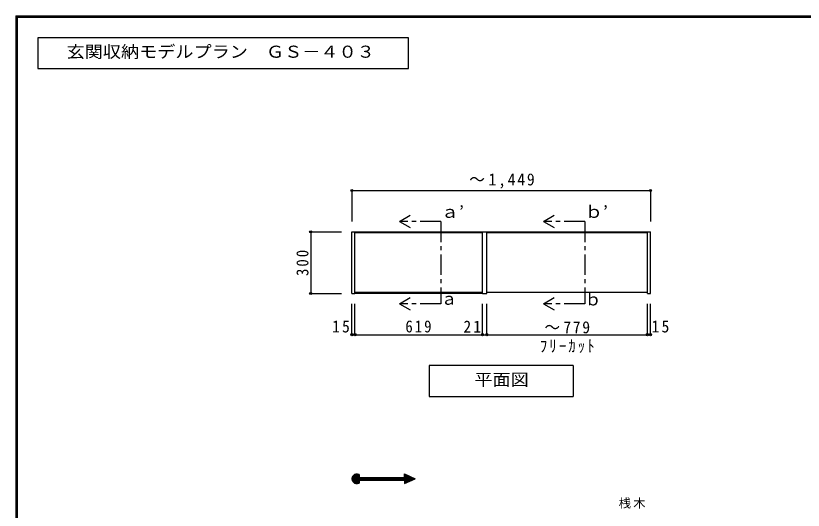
# Model space of a CAD drawing. Units: millimetres, scale not verified. Extents: x -3922 to 3878, y -2932 to 2722.
# Drawn here: x -3922 to -100, y 320 to 2722 of the extents above; entities that cross this region are included whole.
import ezdxf
from ezdxf.enums import TextEntityAlignment as Align

# ---------------------------------------------------------------- set-up
doc = ezdxf.new("R2010")
doc.units = ezdxf.units.MM
doc.header["$LTSCALE"] = 20
doc.header["$PDMODE"] = 32
doc.header["$PDSIZE"] = 10
doc.linetypes.add('CHAIN1', pattern=[8, 5, -1, 1, -1])
for name, color, linetype in [('0-2_本体', 2, 'Continuous'), ('0-3_固定棚', 3, 'Continuous'), ('0-4_可動棚', 2, 'Continuous'), ('0-A_文字', 7, 'Continuous'), ('0-B_寸法', 7, 'Continuous'), ('F-1_枠', 6, 'Continuous')]:
    doc.layers.add(name, color=color, linetype=linetype)
doc.styles.add('ＭＳ ゴシック', font='')
doc.styles.get('ＭＳ ゴシック').set_extended_font_data('MS Gothic')

msp = doc.modelspace()

# ---------------------------------------------------------------- linework, layer by layer
at = {"layer": '0-2_本体'}
for p, q in [((-2290.67, 1672.73), (-2275.67, 1672.73)), ((-2290.67, 1372.73), (-2290.67, 1672.73)), ((-2275.67, 1372.73), (-2275.67, 1672.73)), ((-1656.67, 1672.73), (-1635.67, 1672.73)), ((-1656.67, 1372.73), (-1656.67, 1672.73)), ((-1635.67, 1372.73), (-1635.67, 1672.73)), ((-856.67, 1672.73), (-841.67, 1672.73)), ((-856.67, 1372.73), (-856.67, 1672.73)), ((-841.67, 1372.73), (-841.67, 1672.73)), ((-2290.67, 1372.73), (-2275.67, 1372.73)), ((-1656.67, 1372.73), (-1635.67, 1372.73)), ((-856.67, 1372.73), (-841.67, 1372.73))]:
    msp.add_line(p, q, dxfattribs=at)
at = {"layer": '0-3_固定棚'}
for p, q in [((-2275.67, 1672.73), (-1656.67, 1672.73)), ((-1635.67, 1672.73), (-856.67, 1672.73)), ((-1656.67, 1372.73), (-2275.67, 1372.73))]:
    msp.add_line(p, q, dxfattribs=at)
at = {"layer": '0-4_可動棚', "color": 3}
for p, q in [((-2275.67, 1669.23), (-1656.67, 1669.23)), ((-1635.67, 1669.23), (-856.67, 1669.23)), ((-2275.67, 1379.23), (-1656.67, 1379.23)), ((-1635.67, 1379.23), (-856.67, 1379.23))]:
    msp.add_line(p, q, dxfattribs=at)
at = {"layer": '0-A_文字'}
for p, q in [((-2059.16, 1722.73), (-2007.19, 1752.73)), ((-2059.16, 1722.73), (-2007.19, 1692.73)), ((-1360.49, 1722.73), (-1308.53, 1752.73)), ((-1360.49, 1722.73), (-1308.53, 1692.73)), ((-2059.16, 1322.73), (-2007.19, 1352.73)), ((-1360.49, 1322.73), (-1308.53, 1352.73)), ((-2059.16, 1322.73), (-2007.19, 1292.73)), ((-1360.49, 1322.73), (-1308.53, 1292.73)), ((-1216.17, 1022.73), (-1216.17, 872.73)), ((-1916.17, 872.73), (-1216.17, 872.73)), ((-2290.66, 472.25), (-2266.71, 496.2)), ((-2290.52, 475.22), (-2269.68, 496.06)), ((-2290.48, 469.61), (-2264.07, 496.02)), ((-2290.04, 467.21), (-2261.67, 495.58)), ((-2289.86, 478.71), (-2273.16, 495.4)), ((-2289.41, 465.01), (-2259.47, 494.96)), ((-2288.62, 462.98), (-2257.44, 494.16)), ((-2288.11, 483.29), (-2277.75, 493.65)), ((-2287.67, 461.09), (-2255.55, 493.22)), ((-2286.6, 459.34), (-2255.25, 490.69)), ((-2285.39, 457.72), (-2255.25, 487.86)), ((-2284.06, 456.22), (-2255.25, 485.03)), ((-2282.62, 454.84), (-2255.25, 482.21)), ((-2281.05, 453.58), (-2255.25, 479.38)), ((-2279.36, 452.44), (-2253.31, 478.49)), ((-2277.53, 451.44), (-2250.48, 478.49)), ((-2275.57, 450.57), (-2247.65, 478.49)), ((-2273.45, 449.87), (-2244.82, 478.49)), ((-2271.14, 449.34), (-2255.25, 465.23)), ((-2268.62, 449.04), (-2255.25, 462.41)), ((-2265.81, 449.02), (-2255.25, 459.58)), ((-2255.25, 466.7), (-2255.25, 452.15)), ((-2255.25, 466.7), (-2034.76, 466.7)), ((-2253.79, 466.7), (-2241.99, 478.49)), ((-2250.96, 466.7), (-2239.16, 478.49)), ((-2248.13, 466.7), (-2236.33, 478.49)), ((-2245.3, 466.7), (-2233.51, 478.49)), ((-2242.47, 466.7), (-2230.68, 478.49)), ((-2239.64, 466.7), (-2227.85, 478.49)), ((-2236.81, 466.7), (-2225.02, 478.49)), ((-2233.99, 466.7), (-2222.19, 478.49)), ((-2231.16, 466.7), (-2219.36, 478.49)), ((-2228.33, 466.7), (-2216.54, 478.49)), ((-2225.5, 466.7), (-2213.71, 478.49)), ((-2222.67, 466.7), (-2210.88, 478.49)), ((-2219.84, 466.7), (-2208.05, 478.49)), ((-2217.02, 466.7), (-2205.22, 478.49)), ((-2214.19, 466.7), (-2202.39, 478.49)), ((-2211.36, 466.7), (-2199.56, 478.49)), ((-2208.53, 466.7), (-2196.74, 478.49)), ((-2205.7, 466.7), (-2193.91, 478.49)), ((-2202.87, 466.7), (-2191.08, 478.49)), ((-2200.05, 466.7), (-2188.25, 478.49)), ((-2197.22, 466.7), (-2185.42, 478.49)), ((-2194.39, 466.7), (-2182.59, 478.49)), ((-2191.56, 466.7), (-2179.77, 478.49)), ((-2188.73, 466.7), (-2176.94, 478.49)), ((-2185.9, 466.7), (-2174.11, 478.49)), ((-2183.07, 466.7), (-2171.28, 478.49)), ((-2180.25, 466.7), (-2168.45, 478.49)), ((-2177.42, 466.7), (-2165.62, 478.49)), ((-2174.59, 466.7), (-2162.8, 478.49)), ((-2171.76, 466.7), (-2159.97, 478.49)), ((-2168.93, 466.7), (-2157.14, 478.49)), ((-2166.1, 466.7), (-2154.31, 478.49)), ((-2163.28, 466.7), (-2151.48, 478.49)), ((-2160.45, 466.7), (-2148.65, 478.49)), ((-2157.62, 466.7), (-2145.82, 478.49)), ((-2154.79, 466.7), (-2143, 478.49)), ((-2151.96, 466.7), (-2140.17, 478.49)), ((-2149.13, 466.7), (-2137.34, 478.49)), ((-2146.3, 466.7), (-2134.51, 478.49)), ((-2143.48, 466.7), (-2131.68, 478.49)), ((-2140.65, 466.7), (-2128.85, 478.49)), ((-2137.82, 466.7), (-2126.03, 478.49)), ((-2134.99, 466.7), (-2123.2, 478.49)), ((-2132.16, 466.7), (-2120.37, 478.49)), ((-2129.33, 466.7), (-2117.54, 478.49)), ((-2126.51, 466.7), (-2114.71, 478.49)), ((-2123.68, 466.7), (-2111.88, 478.49)), ((-2120.85, 466.7), (-2109.06, 478.49)), ((-2118.02, 466.7), (-2106.23, 478.49)), ((-2115.19, 466.7), (-2103.4, 478.49)), ((-2112.36, 466.7), (-2100.57, 478.49)), ((-2109.54, 466.7), (-2097.74, 478.49)), ((-2106.71, 466.7), (-2094.91, 478.49)), ((-2103.88, 466.7), (-2092.08, 478.49)), ((-2101.05, 466.7), (-2089.26, 478.49)), ((-2098.22, 466.7), (-2086.43, 478.49)), ((-2095.39, 466.7), (-2083.6, 478.49)), ((-2092.56, 466.7), (-2080.77, 478.49)), ((-2089.74, 466.7), (-2077.94, 478.49)), ((-2086.91, 466.7), (-2075.11, 478.49)), ((-2084.08, 466.7), (-2072.29, 478.49)), ((-2081.25, 466.7), (-2069.46, 478.49)), ((-2078.42, 466.7), (-2066.63, 478.49)), ((-2075.59, 466.7), (-2063.8, 478.49)), ((-2072.77, 466.7), (-2060.97, 478.49)), ((-2069.94, 466.7), (-2058.14, 478.49)), ((-2067.11, 466.7), (-2055.32, 478.49)), ((-2064.28, 466.7), (-2052.49, 478.49)), ((-2061.45, 466.7), (-2049.66, 478.49)), ((-2058.62, 466.7), (-2046.83, 478.49)), ((-2055.8, 466.7), (-2044, 478.49)), ((-2052.97, 466.7), (-2041.17, 478.49)), ((-2050.14, 466.7), (-2038.34, 478.49)), ((-2047.31, 466.7), (-2035.52, 478.49)), ((-2044.48, 466.7), (-2021.25, 489.93)), ((-2041.65, 466.7), (-2019.32, 489.03)), ((-2038.82, 466.7), (-2017.39, 488.13)), ((-2036, 466.7), (-2015.46, 487.24)), ((-2034.76, 496.21), (-1983.95, 472.6)), ((-2034.76, 478.49), (-2034.76, 496.21)), ((-2034.76, 493.39), (-2032.84, 495.31)), ((-2034.76, 490.56), (-2030.91, 494.42)), ((-2034.76, 487.73), (-2028.98, 493.52)), ((-2034.76, 484.9), (-2027.05, 492.62)), ((-2034.76, 482.07), (-2025.11, 491.72)), ((-2034.76, 479.24), (-2023.18, 490.83)), ((-2034.76, 465.1), (-2013.53, 486.34)), ((-2034.76, 462.27), (-2011.6, 485.44)), ((-2034.76, 459.45), (-2009.66, 484.55)), ((-2034.76, 456.62), (-2007.73, 483.65)), ((-2034.76, 453.79), (-2005.8, 482.75)), ((-2034.76, 450.96), (-2003.87, 481.85)), ((-2034.76, 448.99), (-1983.95, 472.6)), ((-2034.76, 466.7), (-2034.76, 448.99)), ((-2033.17, 449.73), (-2001.94, 480.96)), ((-2027.89, 452.18), (-2000.01, 480.06)), ((-2022.6, 454.64), (-1998.08, 479.16)), ((-2017.32, 457.09), (-1996.15, 478.26)), ((-2012.04, 459.54), (-1994.22, 477.37)), ((-2006.76, 462), (-1992.28, 476.47)), ((-2001.47, 464.45), (-1990.35, 475.57)), ((-1996.19, 466.91), (-1988.42, 474.68)), ((-1990.91, 469.36), (-1986.49, 473.78)), ((-1985.62, 471.82), (-1984.56, 472.88)), ((-2262.59, 449.41), (-2255.25, 456.75)), ((-2258.63, 450.54), (-2255.25, 453.92))]:
    msp.add_line(p, q, dxfattribs=at)
at = {"layer": '0-A_文字', "linetype": 'CHAIN1'}
for p, q in [((-1859.16, 1722.73), (-2059.16, 1722.73)), ((-1859.16, 1722.73), (-1859.16, 1322.73)), ((-1160.49, 1722.73), (-1360.49, 1722.73)), ((-1160.49, 1722.73), (-1160.49, 1322.73)), ((-1859.16, 1322.73), (-2059.16, 1322.73)), ((-1160.49, 1322.73), (-1360.49, 1322.73))]:
    msp.add_line(p, q, dxfattribs=at)
at = {"layer": '0-A_文字'}
msp.add_lwpolyline([(-3815.36, 2465.63), (-2015.36, 2465.63), (-2015.36, 2615.63), (-3815.36, 2615.63)], close=True, dxfattribs=at)
for points in [[(-1216.17, 1022.73), (-1916.17, 1022.73), (-1916.17, 872.73)], [(-2255.25, 493.04), (-2255.25, 478.49), (-2034.76, 478.49)]]:
    msp.add_lwpolyline(points, dxfattribs=at)
msp.add_arc((-2267.06, 472.6), 23.61, 60, 300, dxfattribs=at)
at = {"layer": '0-B_寸法', "color": 4}
for p, q in [((-2290.67, 1872.73), (-2290.67, 1722.73)), ((-2290.67, 1872.73), (-841.67, 1872.73)), ((-841.67, 1872.73), (-841.67, 1722.73)), ((-2490.67, 1672.73), (-2340.67, 1672.73)), ((-2490.67, 1672.73), (-2490.67, 1372.73)), ((-2490.67, 1372.73), (-2340.67, 1372.73)), ((-2290.67, 1172.73), (-2290.67, 1322.73)), ((-2275.67, 1172.73), (-2275.67, 1322.73)), ((-1656.67, 1172.73), (-1656.67, 1322.73)), ((-1635.67, 1172.73), (-1635.67, 1322.73)), ((-856.67, 1172.73), (-856.67, 1322.73)), ((-841.67, 1172.73), (-841.67, 1322.73)), ((-2290.67, 1172.73), (-2275.67, 1172.73)), ((-2275.67, 1172.73), (-1656.67, 1172.73)), ((-1656.67, 1172.73), (-1635.67, 1172.73)), ((-1635.67, 1172.73), (-856.67, 1172.73)), ((-856.67, 1172.73), (-841.67, 1172.73))]:
    msp.add_line(p, q, dxfattribs=at)
at = {"layer": '0-B_寸法'}
for p in [(-2290.67, 1872.73), (-841.67, 1872.73), (-2490.67, 1672.73), (-2490.67, 1372.73), (-2290.67, 1172.73), (-2275.67, 1172.73), (-1656.67, 1172.73), (-1635.67, 1172.73), (-856.67, 1172.73), (-841.67, 1172.73)]:
    msp.add_point(p, dxfattribs=at)
at = {"layer": 'F-1_枠'}
for p, q in [((-3922.03, 2722.29), (-3922.03, -2864.37)), ((-3922.03, 2722.29), (3877.97, 2722.29)), ((-3922.03, 2718.96), (3877.97, 2718.96)), ((-3922.03, 2715.63), (3877.97, 2715.63)), ((-3918.7, 2722.29), (-3918.7, -2864.37)), ((-3915.36, 2722.29), (-3915.36, -2864.37))]:
    msp.add_line(p, q, dxfattribs=at)

# ---------------------------------------------------------------- texts
at = {"layer": '0-A_文字', "style": 'ＭＳ ゴシック', "width": 1.1}
for s, p in [('玄関収納モデルプラン\u3000ＧＳ－４０３', (-3675.36, 2500.63)), ('ａ’', (-1859.16, 1722.73)), ('ｂ’', (-1160.49, 1722.73)), ('平面図', (-1696.17, 907.73))]:
    msp.add_text(s, height=58.65, dxfattribs=at).set_placement(p, align=Align.BOTTOM_LEFT)
at = {"layer": '0-A_文字', "style": 'ＭＳ ゴシック'}
for s, p in [('ｂ', (-1160.49, 1297.28)), ('ａ', (-1859.16, 1300.46))]:
    msp.add_text(s, height=58.65, dxfattribs=at).set_placement(p, align=Align.BOTTOM_LEFT)
at = {"layer": '0-B_寸法', "attachment_point": 7, "style": 'ＭＳ ゴシック'}
for s, insert, char_height in [('\\T1.23;\\W0.95;～1,449', (-1721.17, 1882.73), 58.65), ('\\T1.27;\\W0.95;15', (-2386.7, 1182.73), 58.65), ('\\T1.27;\\W0.9;619', (-2031.17, 1182.73), 58.65), ('\\T1.27;\\W0.95;21', (-1749.43, 1182.73), 58.65), ('\\T1.21;\\W0.95;～779', (-1356.17, 1178.46), 58.65), ('\\T1.27;\\W0.95;15', (-836.09, 1182.73), 58.65), ('\\T1.28;\\W0.9;ﾌﾘｰｶｯﾄ', (-1378.67, 1083.96), 58.65), ('\\T1.17;桟木', (-995.67, 327.92), 43.99)]:
    msp.add_mtext(s, dxfattribs=dict(at, insert=insert, char_height=char_height))
at = {"layer": '0-B_寸法', "insert": (-2500.67, 1457.73), "char_height": 58.65, "attachment_point": 7, "rotation": 90, "style": 'ＭＳ ゴシック'}
msp.add_mtext('\\T1.27;\\W0.9;300', dxfattribs=at)

doc.saveas('drawing.dxf')
